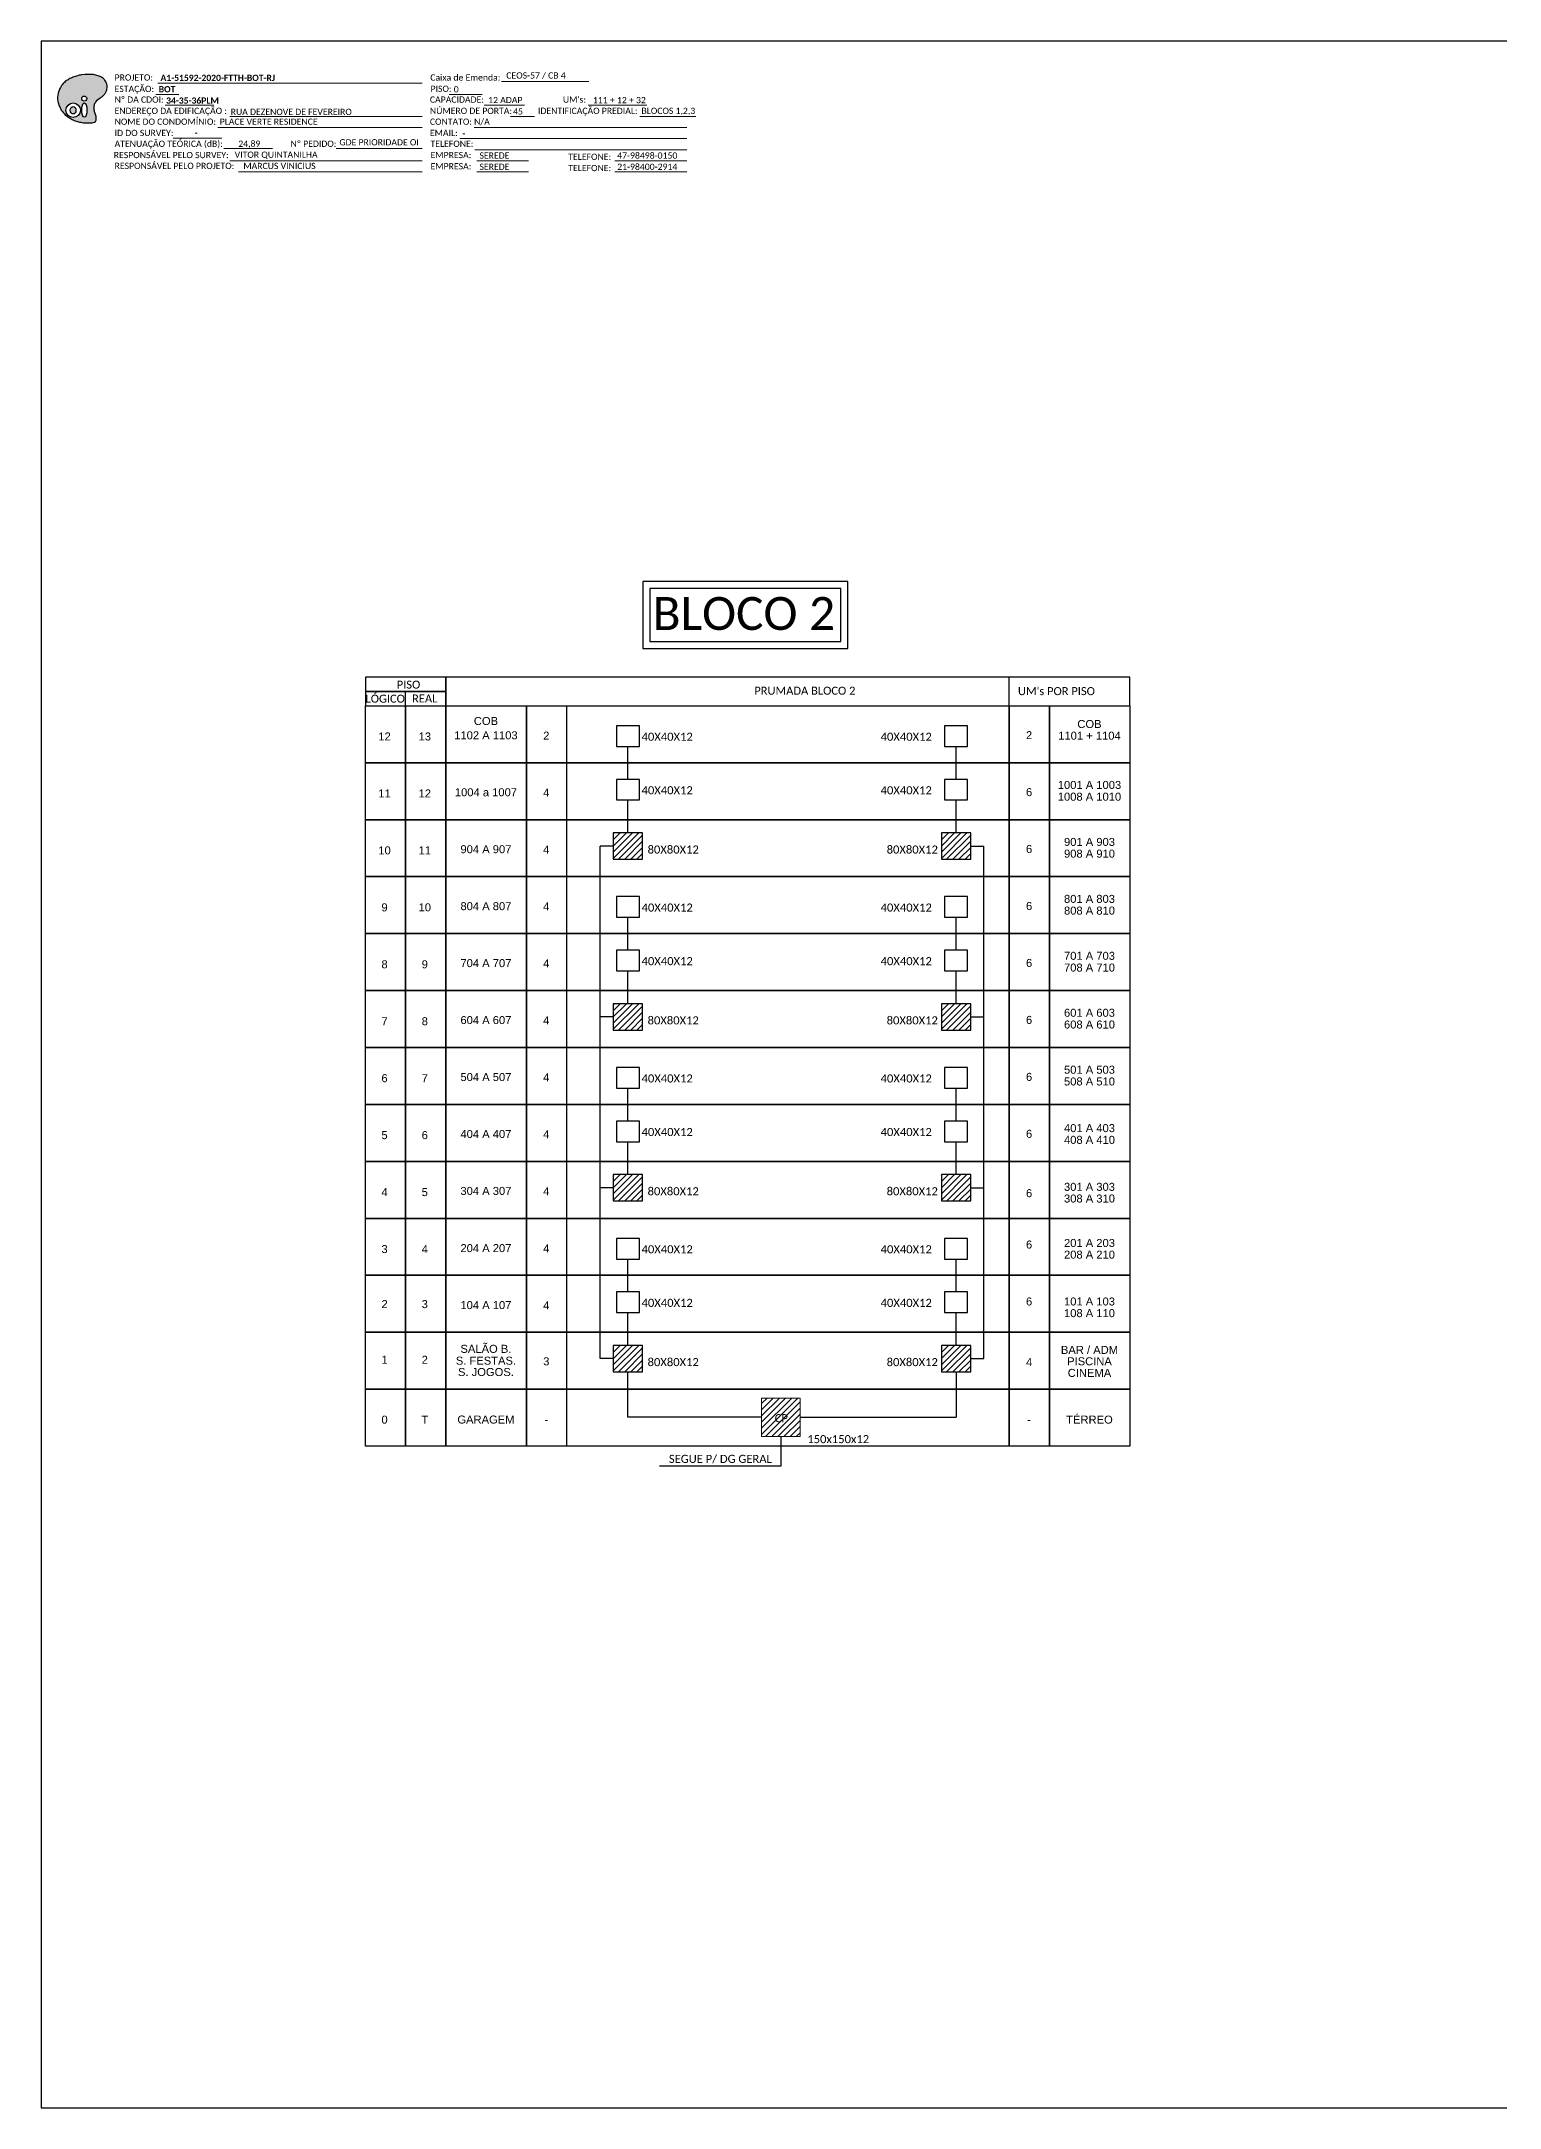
# Model space of a CAD drawing. Header units: inches. Extents: x 12732 to 16384, y 8731 to 9325.
# Drawn here: x 15545 to 15965, y 8731 to 9325 of the extents above; entities that cross this region are included whole.
import ezdxf
from ezdxf.enums import TextEntityAlignment as Align

# ---------------------------------------------------------------- set-up
doc = ezdxf.new("R2010")
doc.units = ezdxf.units.IN
doc.header["$MEASUREMENT"] = 0
doc.styles.add('ARIAL', font='arial.ttf')
doc.styles.add('WMF-Calibri0', font='calibri.ttf')
doc.styles.add('WMF-Calibri1', font='calibrib.ttf')

# ---------------------------------------------------------------- blocks, each defined once
blk = doc.blocks.new('OI')
h = blk.add_hatch(color=40)
edge = h.paths.add_edge_path()
edge.add_spline(control_points=[(4.35, -0.67), (3.92, -0.99), (3.26, -1.5), (2.81, -2.59), (2.9, -3.5), (3.06, -4.27), (3.31, -4.85), (3.37, -5.39), (3.4, -5.88), (3.2, -6.4), (2.54, -6.61), (1.65, -6.63), (0.55, -6.67), (-0.56, -6.42), (-1.61, -6.14), (-2.77, -5.61), (-3.92, -4.77), (-4.89, -3.7), (-5.34, -2.65), (-5.6, -1.94), (-5.85, -0.96), (-5.71, 0.47), (-5.1, 2.02), (-4.14, 3.02), (-3.3, 3.61), (-2.37, 4.16), (-1.36, 4.44), (-0.56, 4.7), (0.79, 4.85), (2.24, 4.97), (3.79, 4.57), (4.67, 4.21), (5.44, 3.65), (5.76, 2.99), (6.03, 2.21), (6.01, 1.46), (5.72, 0.64), (5.31, 0.08), (4.88, -0.38), (4.51, -0.55), (4.35, -0.67)], knot_values=[0, 0, 0, 0, 1.60434, 2.417191, 3.427595, 4.282808, 4.776746, 5.304182, 5.888771, 6.258406, 6.858137, 7.79129, 8.986195, 10.124242, 11.187857, 12.242908, 13.953784, 15.414161, 16.515391, 17.349188, 17.675853, 19.552021, 21.515531, 22.568638, 23.63245, 24.621084, 25.782718, 26.745347, 27.142653, 29.870543, 31.004649, 31.921532, 32.709589, 33.801391, 34.042471, 35.192333, 35.971461, 36.628871, 37.254359, 37.836911, 37.836911, 37.836911, 37.836911], degree=3, periodic=0)
h.paths.add_polyline_path([(1.13, -0.87, -1), (-0.04, -0.87, -1)], flags=16)
edge = h.paths.add_edge_path(flags=16)
edge.add_ellipse((0.56, -3.59), major_axis=(-0.02, 1.71), ratio=0.361305, start_angle=0, end_angle=360)
h.paths.add_polyline_path([(-0.36, -3.62, -1), (-3.8, -3.62, -1)], flags=16)
edge = h.paths.add_edge_path(flags=0)
edge.add_ellipse((-2.08, -3.62), major_axis=(0, 0.885), ratio=0.758294, start_angle=0, end_angle=360)
at = {"color": 40}
for centre, radius in [((-2.08, -3.62), 1.72), ((0.54, -0.87), 0.587)]:
    blk.add_circle(centre, radius, dxfattribs=at)
blk.add_ellipse((-2.08, -3.62), major_axis=(0, 0.885), ratio=0.758294, start_param=-3.141592653589792, end_param=3.141592653589792, dxfattribs=at)
blk.add_ellipse((0.56, -3.59), major_axis=(-0.02, 1.71), ratio=0.361305, dxfattribs=at)
at = {"color": 40, "start_tangent": (-0.800898, -0.598801), "end_tangent": (-0.800898, -0.598801)}
blk.add_spline([(4.35, -0.67), (3.2, -1.78), (2.9, -2.54), (2.92, -3.55), (3.12, -4.38), (3.28, -4.85), (3.37, -5.37), (3.35, -5.95), (3.2, -6.29), (2.66, -6.55), (1.73, -6.63), (0.54, -6.62), (-0.58, -6.41), (-1.6, -6.11), (-2.56, -5.67), (-3.95, -4.67), (-4.89, -3.56), (-5.37, -2.56), (-5.64, -1.78), (-5.72, -1.46), (-5.63, 0.42), (-4.84, 2.22), (-4.13, 2.99), (-3.27, 3.62), (-2.4, 4.09), (-1.3, 4.47), (-0.37, 4.72), (0.02, 4.77), (2.75, 4.8), (3.85, 4.53), (4.69, 4.16), (5.31, 3.68), (5.85, 2.73), (5.93, 2.5), (5.94, 1.35), (5.67, 0.62), (5.29, 0.08), (4.84, -0.36), (4.35, -0.67)], degree=3, dxfattribs=at)

msp = doc.modelspace()

# ---------------------------------------------------------------- hatches: boundary and pattern name
h = msp.add_hatch()
h.set_pattern_fill('ANSI31', color=1, scale=10, style=0)
h.set_pattern_definition([(45, (487.0859, -198.3675), (-0.88388348, 0.88388348), [])])
h.paths.add_polyline_path([(15718.32, 9097.35), (15709.87, 9097.35), (15709.87, 9089.78), (15718.32, 9089.78)])
h = msp.add_hatch()
h.set_pattern_fill('ANSI31', color=1, scale=10, style=0)
h.set_pattern_definition([(45, (581.4222, -198.3675), (-0.88388348, 0.88388348), [])])
h.paths.add_polyline_path([(15812.66, 9097.35), (15804.21, 9097.35), (15804.21, 9089.78), (15812.66, 9089.78)])
h = msp.add_hatch()
h.set_pattern_fill('ANSI31', color=1, scale=10, style=0)
h.set_pattern_definition([(45, (487.0859, -247.4831), (-0.88388348, 0.88388348), [])])
h.paths.add_polyline_path([(15718.32, 9048.23), (15709.87, 9048.23), (15709.87, 9040.66), (15718.32, 9040.66)])
h = msp.add_hatch()
h.set_pattern_fill('ANSI31', color=1, scale=10, style=0)
h.set_pattern_definition([(45, (581.4222, -247.4831), (-0.88388348, 0.88388348), [])])
h.paths.add_polyline_path([(15812.66, 9048.23), (15804.21, 9048.23), (15804.21, 9040.66), (15812.66, 9040.66)])
h = msp.add_hatch()
h.set_pattern_fill('ANSI31', color=1, scale=10, style=0)
h.set_pattern_definition([(45, (487.0859, -296.5987), (-0.88388348, 0.88388348), [])])
h.paths.add_polyline_path([(15718.32, 8999.12), (15709.87, 8999.12), (15709.87, 8991.55), (15718.32, 8991.55)])
h = msp.add_hatch()
h.set_pattern_fill('ANSI31', color=1, scale=10, style=0)
h.set_pattern_definition([(45, (581.4222, -296.5987), (-0.88388348, 0.88388348), [])])
h.paths.add_polyline_path([(15812.66, 8999.12), (15804.21, 8999.12), (15804.21, 8991.55), (15812.66, 8991.55)])
h = msp.add_hatch()
h.set_pattern_fill('ANSI31', color=1, scale=10, style=0)
h.set_pattern_definition([(45, (487.0859, -345.7143), (-0.88388348, 0.88388348), [])])
h.paths.add_polyline_path([(15718.32, 8950), (15709.87, 8950), (15709.87, 8942.43), (15718.32, 8942.43)])
h = msp.add_hatch()
h.set_pattern_fill('ANSI31', color=1, scale=10, style=0)
h.set_pattern_definition([(45, (581.4222, -345.7143), (-0.88388348, 0.88388348), [])])
h.paths.add_polyline_path([(15812.66, 8950), (15804.21, 8950), (15804.21, 8942.43), (15812.66, 8942.43)])
at = {"lineweight": 0}
h = msp.add_hatch(dxfattribs=at)
h.set_pattern_fill('ANSI31', color=1, scale=10, style=0)
h.set_pattern_definition([(45, (1374.3397, -74.4097), (-0.88388348, 0.88388348), [])])
h.paths.add_polyline_path([(15752.51, 8934.9), (15752.51, 8923.82), (15763.59, 8923.82), (15763.59, 8934.9)])
h.paths.add_polyline_path([(15755.71, 8927.33), (15760.72, 8927.33), (15760.72, 8930.88), (15755.71, 8930.88)], flags=24)

# ---------------------------------------------------------------- linework, layer by layer
for points in [[(15545.44, 8730.9), (16384.01, 8730.9), (16384.01, 9324.9), (15545.44, 9324.9), (15545.44, 8730.9)], [(15661.75, 9133.9), (15858.42, 9133.9), (15858.42, 9142.12), (15661.75, 9142.12), (15661.75, 9142.12), (15661.75, 9133.9)], [(15823.67, 9133.9), (15823.67, 9142.12)], [(15650.18, 9133.9), (15650.18, 9138.01)], [(15812.66, 8946.22), (15816.43, 8946.22)], [(15758.05, 8923.82), (15758.05, 8915.27), (15723.14, 8915.27)]]:
    msp.add_lwpolyline(points)
at = {"color": 7, "lineweight": 0}
for points in [[(15578.4, 9309.58), (15584.95, 9309.58)], [(15578.91, 9312.86), (15654.89, 9312.86)], [(15662.68, 9309.62), (15672.17, 9309.62)], [(15677.73, 9313.35), (15702.86, 9313.35)], [(15581.06, 9306.51), (15595, 9306.51)], [(15599.63, 9303.27), (15654.89, 9303.27)], [(15672.73, 9306.51), (15684.35, 9306.51)], [(15680.32, 9303.27), (15687.26, 9303.27)], [(15702.67, 9306.51), (15719.53, 9306.51)], [(15717.49, 9303.27), (15733.66, 9303.27)], [(15583.38, 9297.1), (15597.32, 9297.1)], [(15596.22, 9300.16), (15654.89, 9300.16)], [(15665.81, 9296.92), (15731.07, 9296.92)], [(15669.85, 9300.16), (15731.07, 9300.16)], [(15597.91, 9294.13), (15611.86, 9294.13)], [(15599.63, 9290.58), (15654.89, 9290.58)], [(15630.25, 9294.14), (15654.74, 9294.14)], [(15630.75, 9294.14), (15654.9, 9294.14)], [(15670.09, 9293.69), (15731.07, 9293.69)], [(15670.7, 9290.58), (15685.5, 9290.58)], [(15710.3, 9290.58), (15731.07, 9290.58)], [(15602.12, 9287.34), (15654.89, 9287.34)], [(15670.7, 9287.34), (15685.5, 9287.34)], [(15710.3, 9287.34), (15731.07, 9287.34)]]:
    msp.add_lwpolyline(points, dxfattribs=at)
for points in [[(15777.34, 9169.64), (15718.41, 9169.64), (15718.41, 9150.38), (15777.34, 9150.38)], [(15775.34, 9167.64), (15720.41, 9167.64), (15720.41, 9152.38), (15775.34, 9152.38)], [(15638.61, 9138.01), (15661.75, 9138.01), (15661.75, 9142.12), (15638.61, 9142.12)], [(15638.61, 9133.9), (15661.75, 9133.9), (15661.75, 9138.01), (15638.61, 9138.01)], [(15638.61, 9133.9), (15650.18, 9133.9), (15650.18, 9117.52), (15638.61, 9117.52)], [(15650.18, 9133.9), (15661.75, 9133.9), (15661.75, 9117.52), (15650.18, 9117.52)], [(15661.75, 9133.9), (15823.7, 9133.9), (15823.7, 9117.52), (15661.75, 9117.52)], [(15661.75, 9133.9), (15684.9, 9133.9), (15684.9, 9117.52), (15661.75, 9117.52)], [(15684.9, 9133.9), (15696.47, 9133.9), (15696.47, 9117.52), (15684.9, 9117.52)], [(15823.7, 9133.9), (15835.28, 9133.9), (15835.28, 9117.52), (15823.7, 9117.52)], [(15835.28, 9133.9), (15858.42, 9133.9), (15858.42, 9117.52), (15835.28, 9117.52)], [(15717.41, 9128.14), (15710.78, 9128.14), (15710.78, 9122.21), (15717.41, 9122.21)], [(15811.74, 9128.14), (15805.12, 9128.14), (15805.12, 9122.21), (15811.74, 9122.21)], [(15638.61, 9117.52), (15650.18, 9117.52), (15650.18, 9101.15), (15638.61, 9101.15)], [(15650.18, 9117.52), (15661.75, 9117.52), (15661.75, 9101.15), (15650.18, 9101.15)], [(15661.75, 9117.52), (15823.7, 9117.52), (15823.7, 9101.15), (15661.75, 9101.15)], [(15661.75, 9117.52), (15684.9, 9117.52), (15684.9, 9101.15), (15661.75, 9101.15)], [(15684.9, 9117.52), (15696.47, 9117.52), (15696.47, 9101.15), (15684.9, 9101.15)], [(15717.41, 9112.74), (15710.78, 9112.74), (15710.78, 9106.81), (15717.41, 9106.81)], [(15811.74, 9112.74), (15805.12, 9112.74), (15805.12, 9106.81), (15811.74, 9106.81)], [(15823.7, 9117.52), (15835.28, 9117.52), (15835.28, 9101.15), (15823.7, 9101.15)], [(15835.28, 9117.52), (15858.42, 9117.52), (15858.42, 9101.15), (15835.28, 9101.15)], [(15638.61, 9101.15), (15650.18, 9101.15), (15650.18, 9084.78), (15638.61, 9084.78)], [(15650.18, 9101.15), (15661.75, 9101.15), (15661.75, 9084.78), (15650.18, 9084.78)], [(15661.75, 9101.15), (15823.7, 9101.15), (15823.7, 9084.78), (15661.75, 9084.78)], [(15661.75, 9101.15), (15684.9, 9101.15), (15684.9, 9084.78), (15661.75, 9084.78)], [(15684.9, 9101.15), (15696.47, 9101.15), (15696.47, 9084.78), (15684.9, 9084.78)], [(15823.7, 9101.15), (15835.28, 9101.15), (15835.28, 9084.78), (15823.7, 9084.78)], [(15835.28, 9101.15), (15858.42, 9101.15), (15858.42, 9084.78), (15835.28, 9084.78)], [(15718.32, 9097.35), (15709.87, 9097.35), (15709.87, 9089.78), (15718.32, 9089.78)], [(15812.66, 9097.35), (15804.21, 9097.35), (15804.21, 9089.78), (15812.66, 9089.78)], [(15638.61, 9084.78), (15650.18, 9084.78), (15650.18, 9068.41), (15638.61, 9068.41)], [(15650.18, 9084.78), (15661.75, 9084.78), (15661.75, 9068.41), (15650.18, 9068.41)], [(15661.75, 9084.78), (15823.7, 9084.78), (15823.7, 9068.41), (15661.75, 9068.41)], [(15661.75, 9084.78), (15684.9, 9084.78), (15684.9, 9068.41), (15661.75, 9068.41)], [(15684.9, 9084.78), (15696.47, 9084.78), (15696.47, 9068.41), (15684.9, 9068.41)], [(15823.7, 9084.78), (15835.28, 9084.78), (15835.28, 9068.41), (15823.7, 9068.41)], [(15835.28, 9084.78), (15858.42, 9084.78), (15858.42, 9068.41), (15835.28, 9068.41)], [(15717.41, 9079.03), (15710.78, 9079.03), (15710.78, 9073.09), (15717.41, 9073.09)], [(15811.74, 9079.03), (15805.12, 9079.03), (15805.12, 9073.09), (15811.74, 9073.09)], [(15638.61, 9068.41), (15650.18, 9068.41), (15650.18, 9052.04), (15638.61, 9052.04)], [(15650.18, 9068.41), (15661.75, 9068.41), (15661.75, 9052.04), (15650.18, 9052.04)], [(15661.75, 9068.41), (15823.7, 9068.41), (15823.7, 9052.04), (15661.75, 9052.04)], [(15661.75, 9068.41), (15684.9, 9068.41), (15684.9, 9052.04), (15661.75, 9052.04)], [(15684.9, 9068.41), (15696.47, 9068.41), (15696.47, 9052.04), (15684.9, 9052.04)], [(15823.7, 9068.41), (15835.28, 9068.41), (15835.28, 9052.04), (15823.7, 9052.04)], [(15835.28, 9068.41), (15858.42, 9068.41), (15858.42, 9052.04), (15835.28, 9052.04)], [(15717.41, 9063.63), (15710.78, 9063.63), (15710.78, 9057.7), (15717.41, 9057.7)], [(15811.74, 9063.63), (15805.12, 9063.63), (15805.12, 9057.7), (15811.74, 9057.7)], [(15638.61, 9052.04), (15650.18, 9052.04), (15650.18, 9035.66), (15638.61, 9035.66)], [(15650.18, 9052.04), (15661.75, 9052.04), (15661.75, 9035.66), (15650.18, 9035.66)], [(15661.75, 9052.04), (15823.7, 9052.04), (15823.7, 9035.66), (15661.75, 9035.66)], [(15661.75, 9052.04), (15684.9, 9052.04), (15684.9, 9035.66), (15661.75, 9035.66)], [(15684.9, 9052.04), (15696.47, 9052.04), (15696.47, 9035.66), (15684.9, 9035.66)], [(15718.32, 9048.23), (15709.87, 9048.23), (15709.87, 9040.66), (15718.32, 9040.66)], [(15812.66, 9048.23), (15804.21, 9048.23), (15804.21, 9040.66), (15812.66, 9040.66)], [(15823.7, 9052.04), (15835.28, 9052.04), (15835.28, 9035.66), (15823.7, 9035.66)], [(15835.28, 9052.04), (15858.42, 9052.04), (15858.42, 9035.66), (15835.28, 9035.66)], [(15638.61, 9035.66), (15650.18, 9035.66), (15650.18, 9019.29), (15638.61, 9019.29)], [(15650.18, 9035.66), (15661.75, 9035.66), (15661.75, 9019.29), (15650.18, 9019.29)], [(15661.75, 9035.66), (15823.7, 9035.66), (15823.7, 9019.29), (15661.75, 9019.29)], [(15661.75, 9035.66), (15684.9, 9035.66), (15684.9, 9019.29), (15661.75, 9019.29)], [(15684.9, 9035.66), (15696.47, 9035.66), (15696.47, 9019.29), (15684.9, 9019.29)], [(15823.7, 9035.66), (15835.28, 9035.66), (15835.28, 9019.29), (15823.7, 9019.29)], [(15835.28, 9035.66), (15858.42, 9035.66), (15858.42, 9019.29), (15835.28, 9019.29)], [(15717.41, 9029.91), (15710.78, 9029.91), (15710.78, 9023.98), (15717.41, 9023.98)], [(15811.74, 9029.91), (15805.12, 9029.91), (15805.12, 9023.98), (15811.74, 9023.98)], [(15638.61, 9019.29), (15650.18, 9019.29), (15650.18, 9002.92), (15638.61, 9002.92)], [(15650.18, 9019.29), (15661.75, 9019.29), (15661.75, 9002.92), (15650.18, 9002.92)], [(15661.75, 9019.29), (15823.7, 9019.29), (15823.7, 9002.92), (15661.75, 9002.92)], [(15661.75, 9019.29), (15684.9, 9019.29), (15684.9, 9002.92), (15661.75, 9002.92)], [(15684.9, 9019.29), (15696.47, 9019.29), (15696.47, 9002.92), (15684.9, 9002.92)], [(15823.7, 9019.29), (15835.28, 9019.29), (15835.28, 9002.92), (15823.7, 9002.92)], [(15835.28, 9019.29), (15858.42, 9019.29), (15858.42, 9002.92), (15835.28, 9002.92)], [(15717.41, 9014.51), (15710.78, 9014.51), (15710.78, 9008.58), (15717.41, 9008.58)], [(15811.74, 9014.51), (15805.12, 9014.51), (15805.12, 9008.58), (15811.74, 9008.58)], [(15638.61, 9002.92), (15650.18, 9002.92), (15650.18, 8986.55), (15638.61, 8986.55)], [(15650.18, 9002.92), (15661.75, 9002.92), (15661.75, 8986.55), (15650.18, 8986.55)], [(15661.75, 9002.92), (15823.7, 9002.92), (15823.7, 8986.55), (15661.75, 8986.55)], [(15661.75, 9002.92), (15684.9, 9002.92), (15684.9, 8986.55), (15661.75, 8986.55)], [(15684.9, 9002.92), (15696.47, 9002.92), (15696.47, 8986.55), (15684.9, 8986.55)], [(15718.32, 8999.12), (15709.87, 8999.12), (15709.87, 8991.55), (15718.32, 8991.55)], [(15812.66, 8999.12), (15804.21, 8999.12), (15804.21, 8991.55), (15812.66, 8991.55)], [(15823.7, 9002.92), (15835.28, 9002.92), (15835.28, 8986.55), (15823.7, 8986.55)], [(15835.28, 9002.92), (15858.42, 9002.92), (15858.42, 8986.55), (15835.28, 8986.55)], [(15638.61, 8986.55), (15650.18, 8986.55), (15650.18, 8970.18), (15638.61, 8970.18)], [(15650.18, 8986.55), (15661.75, 8986.55), (15661.75, 8970.18), (15650.18, 8970.18)], [(15661.75, 8986.55), (15823.7, 8986.55), (15823.7, 8970.18), (15661.75, 8970.18)], [(15661.75, 8986.55), (15684.9, 8986.55), (15684.9, 8970.18), (15661.75, 8970.18)], [(15684.9, 8986.55), (15696.47, 8986.55), (15696.47, 8970.18), (15684.9, 8970.18)], [(15823.7, 8986.55), (15835.28, 8986.55), (15835.28, 8970.18), (15823.7, 8970.18)], [(15835.28, 8986.55), (15858.42, 8986.55), (15858.42, 8970.18), (15835.28, 8970.18)], [(15717.41, 8980.8), (15710.78, 8980.8), (15710.78, 8974.86), (15717.41, 8974.86)], [(15811.74, 8980.8), (15805.12, 8980.8), (15805.12, 8974.86), (15811.74, 8974.86)], [(15638.61, 8970.18), (15650.18, 8970.18), (15650.18, 8953.8), (15638.61, 8953.8)], [(15650.18, 8970.18), (15661.75, 8970.18), (15661.75, 8953.8), (15650.18, 8953.8)], [(15661.75, 8970.18), (15823.7, 8970.18), (15823.7, 8953.8), (15661.75, 8953.8)], [(15661.75, 8970.18), (15684.9, 8970.18), (15684.9, 8953.8), (15661.75, 8953.8)], [(15684.9, 8970.18), (15696.47, 8970.18), (15696.47, 8953.8), (15684.9, 8953.8)], [(15823.7, 8970.18), (15835.28, 8970.18), (15835.28, 8953.8), (15823.7, 8953.8)], [(15835.28, 8970.18), (15858.42, 8970.18), (15858.42, 8953.8), (15835.28, 8953.8)], [(15717.41, 8965.4), (15710.78, 8965.4), (15710.78, 8959.46), (15717.41, 8959.46)], [(15811.74, 8965.4), (15805.12, 8965.4), (15805.12, 8959.46), (15811.74, 8959.46)], [(15638.61, 8953.8), (15650.18, 8953.8), (15650.18, 8937.43), (15638.61, 8937.43)], [(15650.18, 8953.8), (15661.75, 8953.8), (15661.75, 8937.43), (15650.18, 8937.43)], [(15661.75, 8953.8), (15823.7, 8953.8), (15823.7, 8937.43), (15661.75, 8937.43)], [(15661.75, 8953.8), (15684.9, 8953.8), (15684.9, 8937.43), (15661.75, 8937.43)], [(15684.9, 8953.8), (15696.47, 8953.8), (15696.47, 8937.43), (15684.9, 8937.43)], [(15823.7, 8953.8), (15835.28, 8953.8), (15835.28, 8937.43), (15823.7, 8937.43)], [(15835.28, 8953.8), (15858.42, 8953.8), (15858.42, 8937.43), (15835.28, 8937.43)], [(15812.66, 8950), (15804.21, 8950), (15804.21, 8942.43), (15812.66, 8942.43)], [(15638.61, 8937.43), (15650.18, 8937.43), (15650.18, 8921.06), (15638.61, 8921.06)], [(15650.18, 8937.43), (15661.75, 8937.43), (15661.75, 8921.06), (15650.18, 8921.06)], [(15661.75, 8937.43), (15823.7, 8937.43), (15823.7, 8921.06), (15661.75, 8921.06)], [(15661.75, 8937.43), (15684.9, 8937.43), (15684.9, 8921.06), (15661.75, 8921.06)], [(15684.9, 8937.43), (15696.47, 8937.43), (15696.47, 8921.06), (15684.9, 8921.06)], [(15823.7, 8937.43), (15835.28, 8937.43), (15835.28, 8921.06), (15823.7, 8921.06)], [(15835.28, 8937.43), (15858.42, 8937.43), (15858.42, 8921.06), (15835.28, 8921.06)]]:
    msp.add_lwpolyline(points, close=True)
at = {"color": 3}
for points in [[(15714.09, 9112.74), (15714.09, 9122.21)], [(15808.43, 9112.74), (15808.43, 9122.21)], [(15714.09, 9097.35), (15714.09, 9106.81)], [(15808.43, 9097.35), (15808.43, 9106.81)], [(15709.87, 9044.45), (15706.1, 9044.45), (15706.1, 9093.56)], [(15709.87, 9093.56), (15706.1, 9093.56)], [(15812.66, 9044.45), (15816.43, 9044.45), (15816.43, 9093.56)], [(15812.66, 9093.56), (15816.43, 9093.56)], [(15714.09, 9063.63), (15714.09, 9073.09)], [(15808.43, 9063.63), (15808.43, 9073.09)], [(15714.09, 9048.23), (15714.09, 9057.7)], [(15808.43, 9048.23), (15808.43, 9057.7)], [(15709.87, 8995.33), (15706.1, 8995.33), (15706.1, 9044.45)], [(15709.87, 9044.45), (15706.1, 9044.45)], [(15812.66, 8995.33), (15816.43, 8995.33), (15816.43, 9044.45)], [(15812.66, 9044.45), (15816.43, 9044.45)], [(15714.09, 9014.51), (15714.09, 9023.98)], [(15808.43, 9014.51), (15808.43, 9023.98)], [(15714.09, 8999.12), (15714.09, 9008.58)], [(15808.43, 8999.12), (15808.43, 9008.58)], [(15709.87, 8946.22), (15706.1, 8946.22), (15706.1, 8995.33)], [(15709.87, 8995.33), (15706.1, 8995.33)], [(15812.66, 8946.22), (15816.43, 8946.22), (15816.43, 8995.33)], [(15812.66, 8995.33), (15816.43, 8995.33)], [(15714.09, 8965.4), (15714.09, 8974.86)], [(15808.43, 8965.4), (15808.43, 8974.86)], [(15714.09, 8950), (15714.09, 8959.46)], [(15808.43, 8950), (15808.43, 8959.46)], [(15714.09, 8929.36), (15714.09, 8942.43)], [(15808.43, 8942.43), (15808.43, 8929.36)], [(15752.51, 8929.36), (15714.09, 8929.36)], [(15763.59, 8929.36), (15808.43, 8929.36)]]:
    msp.add_lwpolyline(points, dxfattribs=at)
at = {"color": 1}
for points in [[(15718.32, 9097.35), (15709.87, 9097.35), (15709.87, 9089.78), (15718.32, 9089.78)], [(15812.66, 9097.35), (15804.21, 9097.35), (15804.21, 9089.78), (15812.66, 9089.78)], [(15718.32, 9048.23), (15709.87, 9048.23), (15709.87, 9040.66), (15718.32, 9040.66)], [(15812.66, 9048.23), (15804.21, 9048.23), (15804.21, 9040.66), (15812.66, 9040.66)], [(15718.32, 8999.12), (15709.87, 8999.12), (15709.87, 8991.55), (15718.32, 8991.55)], [(15812.66, 8999.12), (15804.21, 8999.12), (15804.21, 8991.55), (15812.66, 8991.55)], [(15718.32, 8950), (15709.87, 8950), (15709.87, 8942.43), (15718.32, 8942.43)], [(15812.66, 8950), (15804.21, 8950), (15804.21, 8942.43), (15812.66, 8942.43)]]:
    msp.add_lwpolyline(points, close=True, dxfattribs=at)
at = {"color": 1, "lineweight": 0}
msp.add_lwpolyline([(15752.51, 8934.9), (15763.59, 8934.9), (15763.59, 8923.82), (15752.51, 8923.82)], close=True, dxfattribs=at)

# ---------------------------------------------------------------- block references
at = {"color": 7, "xscale": 1.213923925163966, "yscale": 1.213923925163726, "zscale": 1.213923925163967, "rotation": 0.1532896023734424}
msp.add_blockref('OI', (15557.11, 9309.49), dxfattribs=at)

# ---------------------------------------------------------------- texts
at = {"color": 7, "lineweight": 0, "style": 'WMF-Calibri0'}
for s, height, p in [('PROJETO:', 1.793, (15566.51, 9313.61)), ('Caixa de Emenda:', 1.7927, (15657.27, 9313.61)), ('ESTAÇÃO:', 1.793, (15566.51, 9310.33)), ('Nº DA CDOI:', 1.7927, (15566.51, 9307.26)), ('CAPACIDADE:', 1.7927, (15657.16, 9307.26)), ('PISO:', 1.793, (15657.34, 9310.37)), ("UM's:", 1.793, (15695.4, 9307.26)), ('ENDEREÇO DA EDIFICAÇÃO :', 1.7927, (15566.51, 9304.02)), ('NOME DO CONDOMÍNIO:', 1.7927, (15566.51, 9300.91)), ('PLACE VERTE RESIDENCE', 1.7927, (15596.73, 9300.91)), ('CONTATO: N/A', 1.7927, (15657.16, 9300.91)), ('NÚMERO DE PORTA:', 1.7927, (15657.16, 9304.02)), ('IDENTIFICAÇÃO PREDIAL:', 1.7927, (15688.24, 9304.02)), ('BLOCOS 1,2,3', 1.7927, (15717.99, 9304.02)), ('ATENUAÇÃO TEÓRICA (dB):', 1.7927, (15566.51, 9294.56)), ('ID DO SURVEY:', 1.7927, (15566.51, 9297.67)), ('24,89', 1.793, (15602.07, 9294.56)), ('Nº PEDIDO:', 1.793, (15617.1, 9294.57)), ('EMAIL:', 1.793, (15657.16, 9297.67)), ('TELEFONE:', 1.793, (15657.34, 9294.56)), ('RESPONSÁVEL PELO SURVEY:', 1.7927, (15566.27, 9291.32)), ('RESPONSÁVEL PELO PROJETO:', 1.7927, (15566.51, 9288.21)), ('EMPRESA:', 1.793, (15657.34, 9291.32)), ('TELEFONE:', 1.793, (15696.95, 9290.82)), ('EMPRESA:', 1.793, (15657.34, 9288.09)), ('TELEFONE:', 1.793, (15696.95, 9287.58))]:
    msp.add_text(s, height=height, dxfattribs=at).set_placement(p)
at = {"color": 7, "linetype": 'Continuous'}
for s, height, style, p in [('A1-51592-2020-FTTH-BOT-RJ', 1.7927, 'WMF-Calibri1', (15579.71, 9313.51)), ('CEOS-57 / CB 4', 1.7927, 'WMF-Calibri0', (15679.12, 9314.19)), ('BOT', 1.793, 'WMF-Calibri1', (15579.19, 9310.23)), ('0', 1.79, 'WMF-Calibri0', (15664.03, 9310.22)), ('12 ADAP', 1.793, 'WMF-Calibri0', (15673.91, 9307.13)), ('111 + 12 + 32', 1.7927, 'WMF-Calibri0', (15704.02, 9307.11)), ('RUA DEZENOVE DE FEVEREIRO', 1.7927, 'WMF-Calibri0', (15599.89, 9303.73)), ('45', 1.793, 'WMF-Calibri0', (15681.07, 9303.87)), ('-', 1.79, 'WMF-Calibri0', (15589.51, 9297.71)), ('-', 1.79, 'WMF-Calibri0', (15666.51, 9297.52)), ('VITOR QUINTANILHA', 1.7927, 'WMF-Calibri0', (15601.03, 9291.42)), ('SEREDE', 1.793, 'WMF-Calibri0', (15671.41, 9291.17)), ('47-98498-0150', 1.7927, 'WMF-Calibri0', (15711.01, 9291.17)), ('MARCUS VINICIUS', 1.7927, 'WMF-Calibri0', (15603.52, 9288.18)), ('SEREDE', 1.793, 'WMF-Calibri0', (15671.41, 9287.94)), ('21-98400-2914', 1.7927, 'WMF-Calibri0', (15711.01, 9287.94))]:
    msp.add_text(s, height=height, dxfattribs=dict(at, style=style)).set_placement(p)
at = {"color": 7, "linetype": 'Continuous', "style": 'WMF-Calibri1'}
msp.add_text('34-35-36PLM', height=1.7927, dxfattribs=at).set_placement((15588.9, 9306.97), align=Align.CENTER)
at = {"color": 7, "style": 'WMF-Calibri0'}
msp.add_text('GDE PRIORIDADE OI', height=1.7927, dxfattribs=at).set_placement((15631.15, 9294.98))
at = {"color": 7, "linetype": 'Continuous', "lineweight": 0, "style": 'WMF-Calibri0'}
msp.add_text('BLOCO 2', height=9.472, dxfattribs=at).set_placement((15747.42, 9160.42), align=Align.MIDDLE_CENTER)
at = {"style": 'WMF-Calibri0'}
for s, height, p in [('  LÓGICO', 2.3, (15637.02, 9134.79)), ('     PISO', 2.3, (15643.57, 9138.82)), ('    REAL', 2.3, (15648.79, 9134.84)), ('PRUMADA BLOCO 2', 2.3, (15750.42, 9137.08)), ("UM's POR PISO", 2.3, (15826.23, 9136.96)), ('40X40X12', 2.317, (15718.01, 9123.84)), ('40X40X12', 2.317, (15786.74, 9123.84)), ('40X40X12', 2.317, (15718.01, 9108.45)), ('40X40X12', 2.317, (15786.74, 9108.45)), ('80X80X12', 2.317, (15719.75, 9091.41)), ('80X80X12', 2.317, (15788.48, 9091.41)), ('40X40X12', 2.317, (15718.01, 9074.73)), ('40X40X12', 2.317, (15786.74, 9074.73)), ('40X40X12', 2.317, (15718.01, 9059.33)), ('40X40X12', 2.317, (15786.74, 9059.33)), ('80X80X12', 2.317, (15719.75, 9042.3)), ('80X80X12', 2.317, (15788.48, 9042.3)), ('40X40X12', 2.317, (15718.01, 9025.61)), ('40X40X12', 2.317, (15786.74, 9025.61)), ('40X40X12', 2.317, (15718.01, 9010.21)), ('40X40X12', 2.317, (15786.74, 9010.21)), ('80X80X12', 2.317, (15719.75, 8993.18)), ('80X80X12', 2.317, (15788.48, 8993.18)), ('40X40X12', 2.317, (15718.01, 8976.5)), ('40X40X12', 2.317, (15786.74, 8976.5)), ('40X40X12', 2.317, (15718.01, 8961.1)), ('40X40X12', 2.317, (15786.74, 8961.1)), ('80X80X12', 2.317, (15719.75, 8944.07)), ('80X80X12', 2.317, (15788.48, 8944.07)), ('CP', 2.317, (15756.3, 8927.95)), ('150x150x12', 2.317, (15765.67, 8921.93)), ('SEGUE P/ DG GERAL', 2.317, (15725.86, 8916.25))]:
    msp.add_text(s, height=height, dxfattribs=at).set_placement(p)
at = {"style": 'ARIAL'}
for s, p in [('COB', (15673.27, 9129.52)), ('COB', (15846.79, 9128.65)), ('12', (15644.12, 9125.07)), ('13', (15655.69, 9125.07)), ('1102 A 1103', (15673.27, 9125.41)), ('2', (15690.62, 9125.31)), ('2', (15829.43, 9125.45)), ('1101 + 1104', (15846.79, 9125.3)), ('1001 A 1003', (15846.79, 9111.14)), ('11', (15644.12, 9108.7)), ('12', (15655.69, 9108.7)), ('1004 a 1007', (15673.27, 9109.03)), ('4', (15690.62, 9108.94)), ('6', (15829.43, 9109.08)), ('1008 A 1010', (15846.79, 9107.76)), ('901 A 903', (15846.79, 9094.76)), ('10', (15644.12, 9092.33)), ('11', (15655.69, 9092.33)), ('904 A 907', (15673.27, 9092.66)), ('4', (15690.62, 9092.57)), ('6', (15829.43, 9092.71)), ('908 A 910', (15846.79, 9091.39)), ('9', (15644.12, 9075.95)), ('10', (15655.69, 9075.95)), ('804 A 807', (15673.27, 9076.29)), ('4', (15690.62, 9076.2)), ('6', (15829.43, 9076.34)), ('801 A 803', (15846.79, 9078.39)), ('808 A 810', (15846.79, 9075.02)), ('8', (15644.12, 9059.58)), ('9', (15655.69, 9059.58)), ('704 A 707', (15673.27, 9059.92)), ('4', (15690.62, 9059.83)), ('6', (15829.43, 9059.97)), ('701 A 703', (15846.79, 9062.02)), ('708 A 710', (15846.79, 9058.64)), ('601 A 603', (15846.79, 9045.65)), ('7', (15644.12, 9043.21)), ('8', (15655.69, 9043.21)), ('604 A 607', (15673.27, 9043.55)), ('4', (15690.62, 9043.46)), ('6', (15829.43, 9043.6)), ('608 A 610', (15846.79, 9042.27)), ('501 A 503', (15846.79, 9029.28)), ('6', (15644.12, 9026.84)), ('7', (15655.69, 9026.84)), ('504 A 507', (15673.27, 9027.17)), ('4', (15690.62, 9027.08)), ('6', (15829.43, 9027.22)), ('508 A 510', (15846.79, 9025.9)), ('5', (15644.12, 9010.47)), ('6', (15655.69, 9010.47)), ('404 A 407', (15673.27, 9010.8)), ('4', (15690.62, 9010.71)), ('6', (15829.43, 9010.85)), ('401 A 403', (15846.79, 9012.49)), ('408 A 410', (15846.79, 9009.12)), ('4', (15644.12, 8994.09)), ('5', (15655.69, 8994.09)), ('304 A 307', (15673.27, 8994.43)), ('4', (15690.62, 8994.34)), ('6', (15829.43, 8993.79)), ('301 A 303', (15846.79, 8995.61)), ('308 A 310', (15846.79, 8992.25)), ('3', (15644.12, 8977.72)), ('4', (15655.69, 8977.72)), ('204 A 207', (15673.27, 8977.99)), ('4', (15690.62, 8977.91)), ('6', (15829.43, 8979.02)), ('201 A 203', (15846.79, 8979.47)), ('208 A 210', (15846.79, 8976.12)), ('6', (15829.43, 8962.65)), ('101 A 103', (15846.79, 8962.65)), ('2', (15644.12, 8961.9)), ('3', (15655.69, 8961.9)), ('104 A 107', (15673.27, 8961.62)), ('4', (15690.62, 8961.54)), ('108 A 110', (15846.79, 8959.3)), ('1', (15644.12, 8945.9)), ('2', (15655.69, 8945.9)), ('S. FESTAS.', (15673.27, 8945.64)), ('SALÃO B.', (15673.27, 8949.04)), ('3', (15690.62, 8945.44)), ('4', (15829.43, 8945.21)), ('BAR / ADM', (15846.79, 8948.73)), ('PISCINA', (15846.79, 8945.46)), ('S. JOGOS.', (15673.27, 8942.37)), ('CINEMA', (15846.79, 8942.12)), ('0', (15644.12, 8928.69)), ('T', (15655.69, 8928.69)), ('GARAGEM', (15673.27, 8928.71)), ('-', (15690.62, 8928.69)), ('-', (15829.43, 8928.69)), ('TÉRREO', (15846.79, 8928.69))]:
    msp.add_text(s, height=2.3, dxfattribs=at).set_placement(p, align=Align.MIDDLE_CENTER)

doc.saveas('drawing.dxf')
